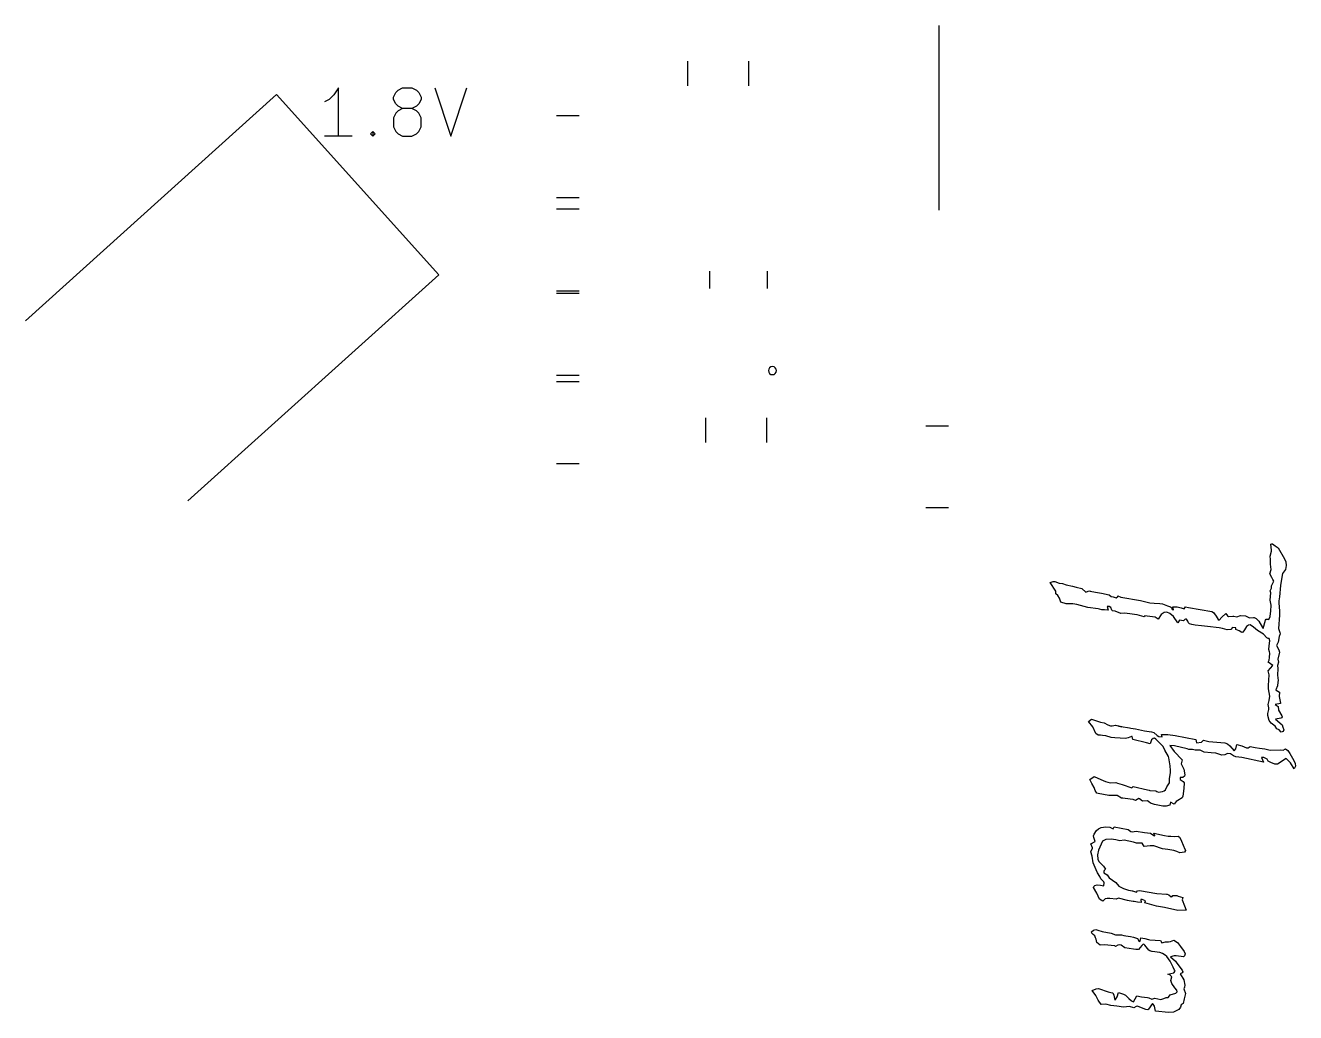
# Model space of a CAD drawing. Extents: x -25.9 to 34.6, y -5.9 to 48.1.
# Drawn here: x -25.87 to -10.05, y 35.65 to 47.94 of the extents above; entities that cross this region are included whole.
import ezdxf

# ---------------------------------------------------------------- set-up
doc = ezdxf.new("R2010")
doc.units = 0
doc.layers.add('BLACK', color=7, linetype='CONTINUOUS')

msp = doc.modelspace()

# ---------------------------------------------------------------- linework, layer by layer
at = {"layer": 'BLACK', "linetype": 'CONTINUOUS'}
for p, q in [((-14.490668, 45.641502), (-14.490668, 47.941502)), ((-17.620668, 47.187861), (-17.620668, 47.495143)), ((-16.860668, 47.187861), (-16.860668, 47.495143)), ((-21.97127, 47.162731), (-22.028413, 47.077017)), ((-21.97127, 46.562731), (-21.97127, 47.162731)), ((-21.228413, 47.13416), (-21.17127, 47.162731)), ((-21.17127, 47.162731), (-21.056984, 47.162731)), ((-21.056984, 47.162731), (-20.999841, 47.13416)), ((-20.77127, 47.162731), (-20.57127, 46.562731)), ((-20.57127, 46.562731), (-20.37127, 47.162731)), ((-22.740505, 47.080924), (-25.869144, 44.263884)), ((-20.719729, 44.836627), (-22.740505, 47.080924)), ((-22.085556, 47.019874), (-22.142699, 46.991302)), ((-22.028413, 47.077017), (-22.085556, 47.019874)), ((-21.285556, 47.048445), (-21.256984, 47.105588)), ((-21.285556, 47.019874), (-21.285556, 47.048445)), ((-21.256984, 46.962731), (-21.285556, 47.019874)), ((-21.256984, 47.105588), (-21.228413, 47.13416)), ((-20.999841, 47.13416), (-20.97127, 47.105588)), ((-20.97127, 47.105588), (-20.942699, 47.048445)), ((-20.942699, 47.019874), (-20.97127, 46.962731)), ((-20.942699, 47.048445), (-20.942699, 47.019874)), ((-21.256984, 46.848445), (-21.285556, 46.791302)), ((-21.228413, 46.93416), (-21.256984, 46.962731)), ((-21.228413, 46.877017), (-21.256984, 46.848445)), ((-21.17127, 46.905588), (-21.228413, 46.93416)), ((-21.17127, 46.905588), (-21.228413, 46.877017)), ((-21.056984, 46.905588), (-21.17127, 46.905588)), ((-20.999841, 46.93416), (-21.056984, 46.905588)), ((-20.999841, 46.877017), (-21.056984, 46.905588)), ((-20.97127, 46.962731), (-20.999841, 46.93416)), ((-20.97127, 46.848445), (-20.999841, 46.877017)), ((-20.942699, 46.791302), (-20.97127, 46.848445)), ((-21.285556, 46.791302), (-21.285556, 46.677017)), ((-21.285556, 46.677017), (-21.256984, 46.619874)), ((-20.97127, 46.619874), (-20.942699, 46.677017)), ((-20.942699, 46.677017), (-20.942699, 46.791302)), ((-18.974956, 46.815103), (-19.256116, 46.815105)), ((-21.799842, 46.562731), (-22.142699, 46.562731)), ((-21.57127, 46.591302), (-21.542698, 46.619874)), ((-21.542698, 46.562731), (-21.57127, 46.591302)), ((-21.542698, 46.619874), (-21.514127, 46.591302)), ((-21.542698, 46.619874), (-21.542698, 46.562731)), ((-21.514127, 46.591302), (-21.542698, 46.562731)), ((-21.256984, 46.619874), (-21.228413, 46.591302)), ((-21.228413, 46.591302), (-21.17127, 46.562731)), ((-21.17127, 46.562731), (-21.056984, 46.562731)), ((-21.056984, 46.562731), (-20.999841, 46.591302)), ((-20.999841, 46.591302), (-20.97127, 46.619874)), ((-18.974956, 45.795103), (-19.256116, 45.795105)), ((-18.975088, 45.651501), (-19.256248, 45.651503)), ((-23.848369, 42.019587), (-20.719729, 44.836627)), ((-17.350668, 44.879337), (-17.350668, 44.663666)), ((-16.630668, 44.879338), (-16.630668, 44.663667)), ((-18.975088, 44.631501), (-19.256248, 44.631503)), ((-18.975088, 44.601501), (-19.256248, 44.601503)), ((-18.975088, 43.581501), (-19.256248, 43.581503)), ((-18.975088, 43.501501), (-19.256248, 43.501503)), ((-17.395668, 42.747861), (-17.395668, 43.055143)), ((-16.635668, 42.747861), (-16.635668, 43.055143)), ((-14.375088, 42.951502), (-14.656248, 42.951502)), ((-18.975088, 42.481501), (-19.256248, 42.481503)), ((-14.375088, 41.931502), (-14.656248, 41.931502)), ((-10.358507, 41.481433), (-10.347626, 41.483191)), ((-10.350313, 41.406475), (-10.358507, 41.481433)), ((-10.347626, 41.483191), (-10.340641, 41.48495)), ((-10.340641, 41.48495), (-10.305446, 41.461319)), ((-10.305446, 41.461319), (-10.269444, 41.434831)), ((-10.367508, 41.332506), (-10.351656, 41.393505)), ((-10.365896, 41.288872), (-10.367508, 41.332506)), ((-10.365896, 41.230949), (-10.365896, 41.288872)), ((-10.351656, 41.393505), (-10.350313, 41.406475)), ((-10.269444, 41.434831), (-10.189113, 41.297884)), ((-10.189113, 41.297884), (-10.173226, 41.261176)), ((-10.370866, 41.111368), (-10.356627, 41.165883)), ((-10.356627, 41.165883), (-10.365896, 41.230949)), ((-10.178723, 41.166544), (-10.215711, 41.114226)), ((-10.167485, 41.214573), (-10.178723, 41.166544)), ((-10.173226, 41.261176), (-10.167485, 41.214573)), ((-13.106032, 41.002118), (-13.07236, 41.015047)), ((-13.038328, 40.896276), (-13.106032, 41.002118)), ((-13.07236, 41.015047), (-13.050149, 41.016187)), ((-13.050149, 41.016187), (-12.99561, 40.996073)), ((-12.99561, 40.996073), (-12.95222, 40.989918)), ((-12.95222, 40.989918), (-12.90977, 40.974201)), ((-12.90977, 40.974201), (-12.830379, 40.955956)), ((-10.345343, 41.065096), (-10.370866, 41.111368)), ((-10.350313, 40.962221), (-10.322775, 41.020363)), ((-10.332984, 41.040257), (-10.345343, 41.065096)), ((-10.322775, 41.020363), (-10.332984, 41.040257)), ((-10.223099, 41.069603), (-10.239622, 40.966618)), ((-10.215711, 41.114226), (-10.223099, 41.069603)), ((-13.035775, 40.863633), (-13.038328, 40.896276)), ((-13.010789, 40.840772), (-13.035775, 40.863633)), ((-12.992117, 40.80615), (-13.010789, 40.840772)), ((-12.830379, 40.955956), (-12.785512, 40.943427)), ((-12.785512, 40.943427), (-12.715121, 40.926501)), ((-12.715121, 40.926501), (-12.665418, 40.883636)), ((-12.665418, 40.883636), (-12.635841, 40.89617)), ((-12.635841, 40.89617), (-12.612759, 40.897265)), ((-12.612759, 40.897265), (-12.611147, 40.896935)), ((-12.611147, 40.896935), (-12.545189, 40.882097)), ((-12.545189, 40.882097), (-12.466873, 40.868798)), ((-12.466873, 40.868798), (-12.374182, 40.849454)), ((-12.374182, 40.849454), (-12.347181, 40.826923)), ((-12.347181, 40.826923), (-12.32421, 40.824065)), ((-12.32421, 40.824065), (-12.28391, 40.813954)), ((-12.28391, 40.813954), (-12.264835, 40.827033)), ((-12.264835, 40.827033), (-12.264835, 40.835716)), ((-12.264835, 40.835716), (-12.227625, 40.820878)), ((-12.227625, 40.820878), (-11.983406, 40.779332)), ((-10.369657, 40.900452), (-10.350313, 40.931447)), ((-10.358104, 40.872645), (-10.369657, 40.900452)), ((-10.367508, 40.78153), (-10.358104, 40.872645)), ((-10.350313, 40.933755), (-10.350313, 40.962221)), ((-10.350313, 40.931447), (-10.350313, 40.933755)), ((-10.25319, 40.824725), (-10.260981, 40.774386)), ((-10.239622, 40.966618), (-10.25319, 40.824725)), ((-12.973444, 40.759878), (-12.992117, 40.80615)), ((-12.908964, 40.736028), (-12.973444, 40.759878)), ((-12.824872, 40.737237), (-12.908964, 40.736028)), ((-12.777317, 40.726906), (-12.824872, 40.737237)), ((-12.638282, 40.691075), (-12.777317, 40.726906)), ((-12.510934, 40.675468), (-12.638282, 40.691075)), ((-12.492127, 40.671072), (-12.510934, 40.675468)), ((-12.46432, 40.661509), (-12.492127, 40.671072)), ((-12.43114, 40.663268), (-12.46432, 40.661509)), ((-12.385332, 40.66041), (-12.43114, 40.663268)), ((-12.372033, 40.704704), (-12.399303, 40.703385)), ((-12.399303, 40.703385), (-12.385332, 40.66041)), ((-12.371093, 40.704594), (-12.372033, 40.704704)), ((-12.351862, 40.69291), (-12.371093, 40.704594)), ((-12.338181, 40.657223), (-12.351862, 40.69291)), ((-12.332002, 40.650958), (-12.338181, 40.657223)), ((-11.983406, 40.779332), (-11.931285, 40.765594)), ((-11.931285, 40.765594), (-11.867342, 40.748777)), ((-11.867342, 40.748777), (-11.810922, 40.746469)), ((-11.810922, 40.746469), (-11.741606, 40.740754)), ((-11.741606, 40.740754), (-11.708022, 40.737347)), ((-11.708022, 40.737347), (-11.647304, 40.711408)), ((-11.647304, 40.711408), (-11.607272, 40.700637)), ((-11.607272, 40.700637), (-11.596887, 40.690568)), ((-11.596887, 40.690568), (-11.588062, 40.665246)), ((-11.588062, 40.665246), (-11.57033, 40.662169)), ((-11.57033, 40.662169), (-11.58054, 40.701297)), ((-11.58054, 40.701297), (-11.524791, 40.701297)), ((-11.524791, 40.701297), (-11.477372, 40.687228)), ((-11.477372, 40.687228), (-11.439355, 40.675358)), ((-11.439355, 40.675358), (-11.423772, 40.700088)), ((-11.423772, 40.700088), (-11.384816, 40.689646)), ((-11.384816, 40.689646), (-11.096402, 40.640517)), ((-10.356627, 40.722069), (-10.367508, 40.78153)), ((-10.361194, 40.64832), (-10.356627, 40.718552)), ((-10.356627, 40.718552), (-10.356627, 40.722069)), ((-10.260981, 40.774386), (-10.260981, 40.773287)), ((-10.260981, 40.773287), (-10.259369, 40.748118)), ((-10.259369, 40.748118), (-10.2501, 40.646452)), ((-12.29909, 40.646672), (-12.332002, 40.650958)), ((-12.226953, 40.616117), (-12.29909, 40.646672)), ((-12.176712, 40.619854), (-12.226953, 40.616117)), ((-12.085365, 40.607874), (-12.176712, 40.619854)), ((-12.026796, 40.601389), (-12.085365, 40.607874)), ((-12.025453, 40.601279), (-12.026796, 40.601389)), ((-11.935315, 40.577099), (-12.025453, 40.601279)), ((-11.927658, 40.589409), (-11.935315, 40.577099)), ((-11.899313, 40.583584), (-11.927658, 40.589409)), ((-11.867208, 40.579297), (-11.899313, 40.583584)), ((-11.801518, 40.573033), (-11.867208, 40.579297)), ((-11.763233, 40.548083), (-11.801518, 40.573033)), ((-11.724207, 40.606343), (-11.763233, 40.548083)), ((-11.689451, 40.630393), (-11.724207, 40.606343)), ((-11.655901, 40.633483), (-11.689451, 40.630393)), ((-11.618454, 40.618484), (-11.655901, 40.633483)), ((-11.573505, 40.579015), (-11.618454, 40.618484)), ((-11.518209, 40.501152), (-11.573505, 40.579015)), ((-11.496313, 40.535444), (-11.518209, 40.501152)), ((-11.447684, 40.52709), (-11.496313, 40.535444)), ((-11.420817, 40.548633), (-11.447684, 40.52709)), ((-11.418399, 40.546215), (-11.420817, 40.548633)), ((-11.409533, 40.544676), (-11.418399, 40.546215)), ((-11.39301, 40.519836), (-11.409533, 40.544676)), ((-11.385084, 40.500712), (-11.39301, 40.519836)), ((-11.371972, 40.487251), (-11.385084, 40.500712)), ((-11.096402, 40.640517), (-11.072388, 40.627345)), ((-11.072388, 40.627345), (-11.042399, 40.584133)), ((-11.042399, 40.584133), (-11.015848, 40.542021)), ((-11.015848, 40.542021), (-11.00492, 40.533465)), ((-11.00492, 40.533465), (-10.96865, 40.571933)), ((-10.96865, 40.571933), (-10.91841, 40.616447)), ((-10.91841, 40.616447), (-10.899161, 40.588194)), ((-10.899161, 40.588194), (-10.887513, 40.580946)), ((-10.887513, 40.580946), (-10.833376, 40.584793)), ((-10.833376, 40.584793), (-10.819809, 40.583914)), ((-10.819809, 40.583914), (-10.783942, 40.57556)), ((-10.783942, 40.57556), (-10.735534, 40.591063)), ((-10.735534, 40.591063), (-10.674191, 40.589079)), ((-10.674191, 40.589079), (-10.624085, 40.562811)), ((-10.624085, 40.562811), (-10.575053, 40.567317)), ((-10.575053, 40.567317), (-10.566724, 40.568526)), ((-10.566724, 40.568526), (-10.542884, 40.556514)), ((-10.542884, 40.556514), (-10.509787, 40.520357)), ((-10.509787, 40.520357), (-10.463556, 40.44224)), ((-10.454824, 40.431579), (-10.425271, 40.534784)), ((-10.425271, 40.534784), (-10.417027, 40.5459)), ((-10.417027, 40.5459), (-10.399076, 40.547204)), ((-10.399076, 40.547204), (-10.383359, 40.540939)), ((-10.383359, 40.540939), (-10.369497, 40.577512)), ((-10.369497, 40.577512), (-10.361194, 40.64832)), ((-10.25319, 40.595014), (-10.265683, 40.428502)), ((-10.2501, 40.646452), (-10.25319, 40.595014)), ((-11.344784, 40.478291), (-11.371972, 40.487251)), ((-11.300723, 40.473235), (-11.344784, 40.478291)), ((-11.222809, 40.463563), (-11.300723, 40.473235)), ((-11.147448, 40.45444), (-11.222809, 40.463563)), ((-11.005055, 40.438613), (-11.147448, 40.45444)), ((-10.960456, 40.428722), (-11.005055, 40.438613)), ((-10.902961, 40.414104), (-10.960456, 40.428722)), ((-10.857019, 40.419269), (-10.902961, 40.414104)), ((-10.838212, 40.443889), (-10.857019, 40.419269)), ((-10.796569, 40.439053), (-10.838212, 40.443889)), ((-10.796569, 40.419269), (-10.796569, 40.439053)), ((-10.753045, 40.401024), (-10.796569, 40.419269)), ((-10.720939, 40.380691), (-10.753045, 40.401024)), ((-10.707515, 40.385172), (-10.720939, 40.380691)), ((-10.68749, 40.413994), (-10.707515, 40.385172)), ((-10.661506, 40.454879), (-10.68749, 40.413994)), ((-10.638818, 40.471533), (-10.661506, 40.454879)), ((-10.617368, 40.473784), (-10.638818, 40.471533)), ((-10.577471, 40.447076), (-10.617368, 40.473784)), ((-10.525887, 40.40674), (-10.577471, 40.447076)), ((-10.453078, 40.35772), (-10.525887, 40.40674)), ((-10.463556, 40.44224), (-10.454824, 40.431579)), ((-10.409358, 40.312628), (-10.453078, 40.35772)), ((-10.265683, 40.428502), (-10.248891, 40.379153)), ((-10.244189, 40.361567), (-10.254802, 40.330353)), ((-10.248891, 40.379153), (-10.244189, 40.361567)), ((-10.394777, 40.303535), (-10.409358, 40.312628)), ((-10.382016, 40.307052), (-10.394777, 40.303535)), ((-10.382956, 40.170874), (-10.375165, 40.248141)), ((-10.373687, 40.276277), (-10.382016, 40.307052)), ((-10.375165, 40.248141), (-10.373687, 40.276277)), ((-10.267429, 40.259681), (-10.28852, 40.216707)), ((-10.28852, 40.216707), (-10.260414, 40.165134)), ((-10.254802, 40.330353), (-10.267429, 40.259681)), ((-10.391553, 40.012605), (-10.379866, 40.036345)), ((-10.382956, 40.169665), (-10.382956, 40.170874)), ((-10.376642, 40.137462), (-10.382956, 40.169665)), ((-10.379866, 40.036345), (-10.376777, 40.067889)), ((-10.376777, 40.067889), (-10.370597, 40.122624)), ((-10.370597, 40.122624), (-10.376642, 40.137462)), ((-10.25319, 40.133395), (-10.273205, 40.048985)), ((-10.273205, 40.048985), (-10.263936, 40.008868)), ((-10.260414, 40.165134), (-10.25319, 40.133395)), ((-10.334596, 39.968312), (-10.391553, 40.012605)), ((-10.391016, 39.902476), (-10.334596, 39.968312)), ((-10.381478, 39.852797), (-10.391016, 39.902476)), ((-10.263936, 40.008868), (-10.274952, 39.967652)), ((-10.274952, 39.967652), (-10.27334, 39.93358)), ((-10.27334, 39.93358), (-10.274952, 39.84862)), ((-10.390747, 39.721236), (-10.381478, 39.852797)), ((-10.387658, 39.67936), (-10.390747, 39.721236)), ((-10.27522, 39.714971), (-10.296311, 39.66738)), ((-10.271862, 39.760034), (-10.27522, 39.714971)), ((-10.274952, 39.84862), (-10.27025, 39.782785)), ((-10.27025, 39.782785), (-10.271862, 39.760034)), ((-10.373687, 39.585827), (-10.387658, 39.67936)), ((-10.381344, 39.531532), (-10.373687, 39.585827)), ((-10.296311, 39.66738), (-10.293087, 39.662544)), ((-10.293087, 39.662544), (-10.249831, 39.639133)), ((-10.249831, 39.639133), (-10.256279, 39.583409)), ((-10.256279, 39.583409), (-10.238144, 39.500977)), ((-10.39518, 39.371394), (-10.384568, 39.419425)), ((-10.392225, 39.482073), (-10.381344, 39.531532)), ((-10.386046, 39.442066), (-10.392225, 39.482073)), ((-10.384568, 39.419425), (-10.386046, 39.442066)), ((-10.238144, 39.495702), (-10.30652, 39.482513)), ((-10.30652, 39.482513), (-10.269175, 39.459212)), ((-10.269175, 39.459212), (-10.262459, 39.410962)), ((-10.262459, 39.410962), (-10.223502, 39.34084)), ((-10.238144, 39.500977), (-10.238144, 39.495702)), ((-12.629819, 39.273685), (-12.595027, 39.299624)), ((-12.575414, 39.205541), (-12.629819, 39.273685)), ((-12.595027, 39.299624), (-12.479097, 39.263024)), ((-12.479097, 39.263024), (-12.435707, 39.25555)), ((-12.435707, 39.25555), (-12.391646, 39.23104)), ((-12.391646, 39.23104), (-12.356988, 39.216862)), ((-10.39827, 39.345895), (-10.39518, 39.371394)), ((-10.381075, 39.286215), (-10.39827, 39.345895)), ((-10.355283, 39.249835), (-10.381075, 39.286215)), ((-10.305446, 39.212466), (-10.355283, 39.249835)), ((-10.23398, 39.314242), (-10.30061, 39.301822)), ((-10.30061, 39.301822), (-10.218935, 39.228292)), ((-10.223754, 39.3194), (-10.23398, 39.314242)), ((-10.220144, 39.330288), (-10.223754, 39.3194)), ((-10.223502, 39.34084), (-10.220144, 39.330288)), ((-10.218935, 39.228292), (-10.211143, 39.199936)), ((-12.54089, 39.12245), (-12.575414, 39.205541)), ((-12.508919, 39.103326), (-12.54089, 39.12245)), ((-12.481784, 39.099809), (-12.508919, 39.103326)), ((-12.455992, 39.095522), (-12.481784, 39.099809)), ((-12.415692, 39.094643), (-12.455992, 39.095522)), ((-12.349465, 39.072441), (-12.415692, 39.094643)), ((-12.356988, 39.216862), (-12.335091, 39.21862)), ((-12.300971, 39.070353), (-12.349465, 39.072441)), ((-12.335091, 39.21862), (-12.295194, 39.226864)), ((-12.170667, 39.060351), (-12.300971, 39.070353)), ((-12.295194, 39.226864), (-12.293448, 39.226644)), ((-12.293448, 39.226644), (-12.217281, 39.206421)), ((-12.217281, 39.206421), (-12.250596, 39.212136)), ((-12.250596, 39.212136), (-12.145412, 39.197738)), ((-12.145412, 39.197738), (-12.120829, 39.192462)), ((-12.09356, 39.08563), (-12.137594, 39.066927)), ((-12.120829, 39.192462), (-12.103232, 39.188395)), ((-12.103232, 39.188395), (-12.046946, 39.181031)), ((-12.087515, 39.084641), (-12.09356, 39.08563)), ((-12.077574, 39.048151), (-12.087515, 39.084641)), ((-12.046946, 39.181031), (-11.933568, 39.155752)), ((-11.933568, 39.155752), (-11.84558, 39.144542)), ((-11.84558, 39.144542), (-11.816295, 39.13454)), ((-11.816295, 39.13454), (-11.775189, 39.095412)), ((-11.775189, 39.095412), (-11.753561, 39.08541)), ((-11.753561, 39.08541), (-11.711784, 39.081124)), ((-11.711784, 39.081124), (-11.722262, 39.111349)), ((-11.722262, 39.111349), (-11.643503, 39.109487)), ((-11.643503, 39.109487), (-11.552464, 39.09816)), ((-11.552464, 39.09816), (-11.293066, 39.047821)), ((-10.284087, 39.178613), (-10.305446, 39.212466)), ((-10.25722, 39.169051), (-10.284087, 39.178613)), ((-10.229144, 39.138167), (-10.25722, 39.169051)), ((-10.205892, 39.14802), (-10.229144, 39.138167)), ((-10.211143, 39.199936), (-10.195964, 39.166853)), ((-10.195964, 39.166853), (-10.205892, 39.14802)), ((-12.137594, 39.066927), (-12.170667, 39.060351)), ((-11.909388, 39.007375), (-12.077574, 39.048151)), ((-11.863984, 38.992977), (-11.909388, 39.007375)), ((-11.8445, 39.042014), (-11.863984, 38.992977)), ((-11.826599, 39.060812), (-11.8445, 39.042014)), ((-11.809444, 39.063758), (-11.826599, 39.060812)), ((-11.791294, 39.050117), (-11.809444, 39.063758)), ((-11.699962, 38.958685), (-11.791294, 39.050117)), ((-11.681559, 38.913732), (-11.699962, 38.958685)), ((-11.635348, 38.836136), (-11.681559, 38.913732)), ((-11.558778, 38.970665), (-11.618019, 38.970885)), ((-11.618019, 38.970885), (-11.564216, 38.899138)), ((-11.400936, 38.929339), (-11.558778, 38.970665)), ((-11.381995, 38.923624), (-11.400936, 38.929339)), ((-11.333769, 38.922635), (-11.381995, 38.923624)), ((-11.303813, 38.915051), (-11.333769, 38.922635)), ((-11.241079, 38.912743), (-11.303813, 38.915051)), ((-11.293066, 39.047821), (-11.287424, 39.007924)), ((-11.287424, 39.007924), (-11.222406, 39.015068)), ((-11.189763, 38.890981), (-11.241079, 38.912743)), ((-11.222406, 39.015068), (-11.197823, 39.039248)), ((-11.197823, 39.039248), (-11.130791, 39.022872)), ((-11.130791, 39.022872), (-11.081894, 39.018036)), ((-11.081894, 39.018036), (-10.93238, 39.004627)), ((-10.93238, 39.004627), (-10.898565, 38.993037)), ((-10.898565, 38.993037), (-10.871124, 38.970335)), ((-10.871124, 38.970335), (-10.815107, 38.905489)), ((-10.815241, 38.90439), (-10.794747, 38.930315)), ((-10.794747, 38.930315), (-10.782464, 38.986382)), ((-10.782464, 38.986382), (-10.721342, 38.967698)), ((-10.721342, 38.967698), (-10.661832, 38.943078)), ((-10.661832, 38.943078), (-10.642486, 38.945236)), ((-10.642486, 38.945236), (-10.617771, 38.960883)), ((-10.617771, 38.960883), (-10.555172, 38.948903)), ((-10.555172, 38.948903), (-10.501304, 38.941099)), ((-10.501304, 38.941099), (-10.433465, 38.931867)), ((-10.433465, 38.931867), (-10.369254, 38.913842)), ((-10.369254, 38.913842), (-10.239756, 38.920546)), ((-10.239756, 38.920546), (-10.206845, 38.913842)), ((-10.206845, 38.913842), (-10.176082, 38.933406)), ((-10.176082, 38.933406), (-10.149713, 38.91145)), ((-11.630781, 38.820199), (-11.635348, 38.836136)), ((-11.614123, 38.720621), (-11.630781, 38.820199)), ((-11.564216, 38.899138), (-11.464073, 38.792722)), ((-11.464073, 38.792722), (-11.476163, 38.743812)), ((-11.103521, 38.882298), (-11.189763, 38.890981)), ((-11.045623, 38.87944), (-11.103521, 38.882298)), ((-10.970397, 38.853612), (-11.045623, 38.87944)), ((-10.931037, 38.85515), (-10.970397, 38.853612)), ((-10.899334, 38.871527), (-10.931037, 38.85515)), ((-10.863467, 38.870318), (-10.899334, 38.871527)), ((-10.826006, 38.842363), (-10.863467, 38.870318)), ((-10.794554, 38.83097), (-10.826006, 38.842363)), ((-10.815107, 38.905489), (-10.815241, 38.90439)), ((-10.759493, 38.826134), (-10.794554, 38.83097)), ((-10.720805, 38.822068), (-10.759493, 38.826134)), ((-10.451466, 38.763816), (-10.720805, 38.822068)), ((-10.44569, 38.822068), (-10.476721, 38.823606)), ((-10.476721, 38.823606), (-10.46369, 38.796129)), ((-10.46369, 38.796129), (-10.451466, 38.763816)), ((-10.421778, 38.812286), (-10.44569, 38.822068)), ((-10.403778, 38.800635), (-10.421778, 38.812286)), ((-10.391285, 38.777554), (-10.403778, 38.800635)), ((-10.361597, 38.761178), (-10.391285, 38.777554)), ((-10.31055, 38.738976), (-10.361597, 38.761178)), ((-10.17044, 38.812506), (-10.276967, 38.740515)), ((-10.112946, 38.75887), (-10.17044, 38.812506)), ((-10.149713, 38.91145), (-10.122349, 38.872736)), ((-10.122349, 38.872736), (-10.071302, 38.784589)), ((-10.070227, 38.682153), (-10.112946, 38.75887)), ((-10.071302, 38.784589), (-10.056122, 38.748342)), ((-11.620168, 38.559494), (-11.608212, 38.636651)), ((-11.60969, 38.660721), (-11.614123, 38.720621)), ((-11.608212, 38.636651), (-11.60969, 38.660721)), ((-11.476163, 38.743812), (-11.444729, 38.677097)), ((-11.444729, 38.677097), (-11.431026, 38.606755)), ((-11.431026, 38.606755), (-11.436434, 38.592748)), ((-10.276967, 38.740515), (-10.31055, 38.738976)), ((-10.051421, 38.716115), (-10.070227, 38.682153)), ((-10.056122, 38.748342), (-10.051421, 38.716115)), ((-12.613162, 38.550922), (-12.561846, 38.588401)), ((-12.587907, 38.499044), (-12.613162, 38.550922)), ((-12.557816, 38.451783), (-12.587907, 38.499044)), ((-12.561846, 38.588401), (-12.475604, 38.547844)), ((-12.547175, 38.412666), (-12.557816, 38.451783)), ((-12.475604, 38.547844), (-12.417509, 38.522527)), ((-12.417509, 38.522527), (-12.36048, 38.507837)), ((-12.36048, 38.507837), (-12.289687, 38.512783)), ((-12.289687, 38.512783), (-12.268865, 38.505639)), ((-12.268865, 38.505639), (-12.212714, 38.488823)), ((-12.212714, 38.488823), (-12.089664, 38.445299)), ((-12.089664, 38.445299), (-12.074753, 38.462994)), ((-12.074753, 38.462994), (-11.894209, 38.418921)), ((-11.670275, 38.422438), (-11.654423, 38.459477)), ((-11.654423, 38.459477), (-11.621511, 38.509925)), ((-11.621511, 38.509925), (-11.620168, 38.559494)), ((-11.456416, 38.575871), (-11.486909, 38.574552)), ((-11.486909, 38.574552), (-11.486909, 38.550372)), ((-11.486909, 38.550372), (-11.45252, 38.526412)), ((-11.436434, 38.592748), (-11.456416, 38.575871)), ((-11.45252, 38.526412), (-11.438549, 38.506738)), ((-11.438549, 38.506738), (-11.444594, 38.435627)), ((-12.527726, 38.377595), (-12.547175, 38.412666)), ((-12.507979, 38.375396), (-12.527726, 38.377595)), ((-12.377675, 38.350997), (-12.507979, 38.375396)), ((-12.273835, 38.349018), (-12.377675, 38.350997)), ((-12.220371, 38.318024), (-12.273835, 38.349018)), ((-12.202638, 38.316375), (-12.220371, 38.318024)), ((-12.112098, 38.304395), (-12.202638, 38.316375)), ((-12.074619, 38.299449), (-12.112098, 38.304395)), ((-12.046274, 38.288019), (-12.074619, 38.299449)), ((-12.003959, 38.313298), (-12.046274, 38.288019)), ((-11.993347, 38.308681), (-12.003959, 38.313298)), ((-11.956002, 38.277577), (-11.993347, 38.308681)), ((-11.897433, 38.285491), (-11.956002, 38.277577)), ((-11.880775, 38.269444), (-11.897433, 38.285491)), ((-11.894209, 38.418921), (-11.876477, 38.414744)), ((-11.876477, 38.414744), (-11.866402, 38.413095)), ((-11.866402, 38.413095), (-11.793861, 38.409029)), ((-11.793861, 38.409029), (-11.778816, 38.401555)), ((-11.778816, 38.401555), (-11.759203, 38.393641)), ((-11.759203, 38.393641), (-11.757726, 38.393312)), ((-11.757726, 38.393312), (-11.710172, 38.401775)), ((-11.710172, 38.401775), (-11.687136, 38.40948)), ((-11.687136, 38.40948), (-11.670275, 38.422438)), ((-11.519015, 38.288898), (-11.537632, 38.275077)), ((-11.462461, 38.319672), (-11.519015, 38.288898)), ((-11.455984, 38.340019), (-11.462461, 38.319672)), ((-11.444594, 38.435627), (-11.455984, 38.340019)), ((-11.856546, 38.254856), (-11.880775, 38.269444)), ((-11.80931, 38.239878), (-11.856546, 38.254856)), ((-11.704798, 38.218556), (-11.80931, 38.239878)), ((-11.662945, 38.217961), (-11.704798, 38.218556)), ((-11.618153, 38.231195), (-11.662945, 38.217961)), ((-11.608078, 38.268345), (-11.618153, 38.231195)), ((-11.562002, 38.242296), (-11.608078, 38.268345)), ((-11.537632, 38.275077), (-11.562002, 38.242296)), ((-12.568697, 37.845963), (-12.561618, 37.866933)), ((-12.565608, 37.827828), (-12.568697, 37.845963)), ((-12.546129, 37.775841), (-12.565608, 37.827828)), ((-12.561618, 37.866933), (-12.528935, 37.914657)), ((-12.528935, 37.914657), (-12.505833, 37.934615)), ((-12.505833, 37.934615), (-12.471171, 37.949938)), ((-12.471171, 37.949938), (-12.413951, 37.959852)), ((-12.348928, 37.805737), (-12.416533, 37.803926)), ((-12.413951, 37.959852), (-12.365048, 37.957521)), ((-12.365048, 37.957521), (-12.325016, 37.936089)), ((-12.290627, 37.799472), (-12.348928, 37.805737)), ((-12.325016, 37.936089), (-12.311046, 37.958071)), ((-12.311046, 37.958071), (-12.135203, 37.928176)), ((-12.135203, 37.928176), (-12.105143, 37.903594)), ((-12.105143, 37.903594), (-12.086843, 37.895862)), ((-12.086843, 37.895862), (-12.038349, 37.905754)), ((-12.038349, 37.905754), (-11.933703, 37.888059)), ((-11.933703, 37.888059), (-11.859819, 37.878936)), ((-11.859819, 37.878936), (-11.816429, 37.851019)), ((-11.816429, 37.851019), (-11.803802, 37.848931)), ((-11.803802, 37.848931), (-11.816161, 37.881794)), ((-11.816161, 37.881794), (-11.683977, 37.851349)), ((-11.683977, 37.851349), (-11.639244, 37.844974)), ((-11.639244, 37.844974), (-11.606063, 37.841787)), ((-11.606063, 37.841787), (-11.556494, 37.83783)), ((-11.556494, 37.83783), (-11.513104, 37.844095)), ((-11.513104, 37.844095), (-11.497957, 37.832834)), ((-11.497957, 37.832834), (-11.48073, 37.800681)), ((-12.601475, 37.748144), (-12.546532, 37.775182)), ((-12.579175, 37.699894), (-12.601475, 37.748144)), ((-12.600266, 37.649336), (-12.580519, 37.694289)), ((-12.58522, 37.59581), (-12.600266, 37.649336)), ((-12.580519, 37.694289), (-12.579175, 37.699894)), ((-12.546532, 37.775182), (-12.546129, 37.775841)), ((-12.505426, 37.670878), (-12.520203, 37.610758)), ((-12.454917, 37.782546), (-12.505426, 37.670878)), ((-12.416533, 37.803926), (-12.454917, 37.782546)), ((-12.239983, 37.787162), (-12.290627, 37.799472)), ((-12.187996, 37.794086), (-12.239983, 37.787162)), ((-12.071395, 37.768258), (-12.187996, 37.794086)), ((-12.031363, 37.755398), (-12.071395, 37.768258)), ((-12.01081, 37.754409), (-12.031363, 37.755398)), ((-11.962181, 37.755178), (-12.01081, 37.754409)), ((-11.936255, 37.714292), (-11.962181, 37.755178)), ((-11.863688, 37.724397), (-11.936255, 37.714292)), ((-11.815892, 37.722425), (-11.863688, 37.724397)), ((-11.710575, 37.683847), (-11.815892, 37.722425)), ((-11.642602, 37.679561), (-11.710575, 37.683847)), ((-11.568448, 37.664096), (-11.642602, 37.679561)), ((-11.528821, 37.650655), (-11.568448, 37.664096)), ((-11.493089, 37.634938), (-11.528821, 37.650655)), ((-11.48073, 37.800681), (-11.444863, 37.712753)), ((-11.444863, 37.712753), (-11.44043, 37.701433)), ((-11.44043, 37.701433), (-11.420548, 37.666591)), ((-11.420548, 37.666591), (-11.432907, 37.64395)), ((-12.570374, 37.510499), (-12.58522, 37.59581)), ((-12.533905, 37.425121), (-12.570374, 37.510499)), ((-12.520203, 37.610758), (-12.513944, 37.555261)), ((-12.513944, 37.555261), (-12.500187, 37.529974)), ((-12.500187, 37.529974), (-12.441752, 37.470843)), ((-11.432907, 37.64395), (-11.493089, 37.634938)), ((-12.517382, 37.384894), (-12.533905, 37.425121)), ((-12.488769, 37.340271), (-12.517382, 37.384894)), ((-12.475067, 37.313563), (-12.488769, 37.340271)), ((-12.441752, 37.470843), (-12.418916, 37.433914)), ((-12.436033, 37.41615), (-12.440678, 37.40237)), ((-12.440678, 37.40237), (-12.439469, 37.388521)), ((-12.439469, 37.388521), (-12.398362, 37.361154)), ((-12.418916, 37.433914), (-12.436033, 37.41615)), ((-12.398362, 37.361154), (-12.372436, 37.322905)), ((-12.568697, 37.206072), (-12.56433, 37.218548)), ((-12.52786, 37.131773), (-12.568697, 37.206072)), ((-12.56433, 37.218548), (-12.550025, 37.229372)), ((-12.550025, 37.229372), (-12.520796, 37.236377)), ((-12.520796, 37.236377), (-12.481112, 37.234098)), ((-12.481112, 37.234098), (-12.440006, 37.226075)), ((-12.4392, 37.276633), (-12.475067, 37.313563)), ((-12.440006, 37.226075), (-12.43517, 37.260477)), ((-12.43517, 37.260477), (-12.4392, 37.276633)), ((-12.372436, 37.322905), (-12.29197, 37.265093)), ((-12.29197, 37.265093), (-12.252208, 37.221129)), ((-12.252208, 37.221129), (-12.192966, 37.192113)), ((-12.192966, 37.192113), (-12.131173, 37.169692)), ((-12.492933, 37.060442), (-12.52786, 37.131773)), ((-12.453171, 37.032305), (-12.492933, 37.060442)), ((-12.424423, 37.06286), (-12.453171, 37.032305)), ((-12.39964, 37.067922), (-12.424423, 37.06286)), ((-12.363973, 37.066157), (-12.39964, 37.067922)), ((-12.287537, 37.058244), (-12.363973, 37.066157)), ((-12.256103, 37.072752), (-12.287537, 37.058244)), ((-12.146487, 37.043736), (-12.256103, 37.072752)), ((-12.123919, 37.039889), (-12.146487, 37.043736)), ((-12.131173, 37.169692), (-12.128486, 37.169362)), ((-12.128486, 37.169362), (-12.084828, 37.164306)), ((-12.075828, 37.031755), (-12.123919, 37.039889)), ((-12.084828, 37.164306), (-12.081738, 37.163757)), ((-12.081738, 37.163757), (-12.031901, 37.146281)), ((-12.060917, 37.029228), (-12.075828, 37.031755)), ((-12.021826, 37.021204), (-12.060917, 37.029228)), ((-12.031901, 37.146281), (-12.019542, 37.161778)), ((-11.975749, 37.017907), (-12.021826, 37.021204)), ((-12.019542, 37.161778), (-11.995899, 37.166065)), ((-11.995899, 37.166065), (-11.777876, 37.128915)), ((-11.963256, 37.054727), (-11.980182, 37.056815)), ((-11.980182, 37.056815), (-11.975749, 37.017907)), ((-11.919598, 37.036372), (-11.963256, 37.054727)), ((-11.930344, 37.01384), (-11.919598, 37.036372)), ((-11.784861, 36.972514), (-11.930344, 37.01384)), ((-11.777876, 37.128915), (-11.658722, 37.120562)), ((-11.658722, 37.120562), (-11.650796, 37.119243)), ((-11.650796, 37.119243), (-11.630388, 37.111001)), ((-11.630388, 37.111001), (-11.601764, 37.08726)), ((-11.601764, 37.08726), (-11.586719, 37.091106)), ((-11.586719, 37.091106), (-11.579062, 37.105834)), ((-11.579062, 37.105834), (-11.532448, 37.103966)), ((-11.532448, 37.103966), (-11.512298, 37.098251)), ((-11.512298, 37.098251), (-11.454401, 37.080665)), ((-11.454401, 37.080665), (-11.464744, 37.052309)), ((-11.464744, 37.052309), (-11.433579, 36.97735)), ((-11.685589, 36.955698), (-11.784861, 36.972514)), ((-11.516463, 36.918549), (-11.685589, 36.955698)), ((-11.412757, 36.921626), (-11.516463, 36.918549)), ((-11.433579, 36.97735), (-11.412757, 36.921626)), ((-12.591668, 36.653558), (-12.568832, 36.67444)), ((-12.586833, 36.635513), (-12.591668, 36.653558)), ((-12.571921, 36.620035), (-12.586833, 36.635513)), ((-12.552309, 36.600471), (-12.571921, 36.620035)), ((-12.568832, 36.67444), (-12.540084, 36.680266)), ((-12.54304, 36.578929), (-12.552309, 36.600471)), ((-12.53592, 36.562113), (-12.54304, 36.578929)), ((-12.540084, 36.680266), (-12.512412, 36.673012)), ((-12.526651, 36.519688), (-12.53592, 36.562113)), ((-12.512412, 36.673012), (-12.460693, 36.655976)), ((-12.460693, 36.655976), (-12.346241, 36.635313)), ((-12.346241, 36.635313), (-12.295866, 36.615969)), ((-12.295866, 36.615969), (-12.261208, 36.61476)), ((-12.261208, 36.61476), (-12.219699, 36.61377)), ((-12.219699, 36.61377), (-12.189205, 36.606297)), ((-12.189205, 36.606297), (-12.164085, 36.600801)), ((-12.164085, 36.600801), (-12.10753, 36.592338)), ((-12.10753, 36.592338), (-12.07126, 36.587392)), ((-12.07126, 36.587392), (-12.019408, 36.569697)), ((-12.019408, 36.569697), (-12.000466, 36.533757)), ((-11.98569, 36.537384), (-11.978704, 36.576181)), ((-11.978704, 36.576181), (-11.927523, 36.568927)), ((-11.927523, 36.568927), (-11.88185, 36.556398)), ((-11.88185, 36.556398), (-11.864655, 36.552221)), ((-11.864655, 36.552221), (-11.735561, 36.543758)), ((-11.735561, 36.543758), (-11.716888, 36.514083)), ((-11.610194, 36.530975), (-11.569256, 36.546836)), ((-11.569256, 36.546836), (-11.521235, 36.518637)), ((-12.485814, 36.486715), (-12.526651, 36.519688)), ((-12.432077, 36.489118), (-12.485814, 36.486715)), ((-12.348525, 36.482869), (-12.432077, 36.489118)), ((-12.301777, 36.477483), (-12.348525, 36.482869)), ((-12.295597, 36.471438), (-12.301777, 36.477483)), ((-12.264026, 36.486926), (-12.295597, 36.471438)), ((-12.23958, 36.488584), (-12.264026, 36.486926)), ((-12.225341, 36.484187), (-12.23958, 36.488584)), ((-12.178727, 36.454072), (-12.225341, 36.484187)), ((-12.069245, 36.437916), (-12.178727, 36.454072)), ((-12.039289, 36.430552), (-12.069245, 36.437916)), ((-12.007855, 36.4322), (-12.039289, 36.430552)), ((-11.966614, 36.481769), (-12.007855, 36.4322)), ((-12.000466, 36.533757), (-11.98569, 36.537384)), ((-11.952468, 36.494774), (-11.966614, 36.481769)), ((-11.941494, 36.496827), (-11.952468, 36.494774)), ((-11.929404, 36.487375), (-11.941494, 36.496827)), ((-11.880507, 36.424946), (-11.929404, 36.487375)), ((-11.868552, 36.415311), (-11.880507, 36.424946)), ((-11.843699, 36.40802), (-11.868552, 36.415311)), ((-11.842356, 36.407691), (-11.843699, 36.40802)), ((-11.837654, 36.406921), (-11.842356, 36.407691)), ((-11.742815, 36.393183), (-11.837654, 36.406921)), ((-11.710669, 36.383426), (-11.742815, 36.393183)), ((-11.716888, 36.514083), (-11.670678, 36.52958)), ((-11.674842, 36.362957), (-11.710669, 36.383426)), ((-11.670678, 36.52958), (-11.634408, 36.528701)), ((-11.634408, 36.528701), (-11.610194, 36.530975)), ((-11.521235, 36.518637), (-11.484357, 36.46946)), ((-11.484357, 36.46946), (-11.438822, 36.407309)), ((-11.438822, 36.407309), (-11.428474, 36.376586)), ((-11.654469, 36.342906), (-11.674842, 36.362957)), ((-11.615063, 36.285032), (-11.654469, 36.342906)), ((-11.574898, 36.21403), (-11.615063, 36.285032)), ((-11.561725, 36.351932), (-11.610496, 36.340536)), ((-11.610496, 36.340536), (-11.547736, 36.286224)), ((-11.538359, 36.352516), (-11.561725, 36.351932)), ((-11.547736, 36.286224), (-11.539165, 36.273381)), ((-11.539165, 36.273381), (-11.506925, 36.22689)), ((-11.449162, 36.341415), (-11.538359, 36.352516)), ((-11.506925, 36.22689), (-11.464856, 36.173584)), ((-11.43452, 36.351241), (-11.449162, 36.341415)), ((-11.428474, 36.376586), (-11.43452, 36.351241)), ((-11.64408, 36.122806), (-11.567828, 36.143339)), ((-11.618153, 36.11819), (-11.64408, 36.122806)), ((-11.591958, 36.0928), (-11.618153, 36.11819)), ((-11.603645, 36.046529), (-11.591958, 36.0928)), ((-11.558106, 36.173364), (-11.574898, 36.21403)), ((-11.567828, 36.143339), (-11.552464, 36.160505)), ((-11.552464, 36.160505), (-11.558106, 36.173364)), ((-11.463662, 36.140162), (-11.487715, 36.127752)), ((-11.487715, 36.127752), (-11.443365, 36.053593)), ((-11.464856, 36.173584), (-11.456819, 36.155229)), ((-11.456819, 36.155229), (-11.463662, 36.140162)), ((-12.584414, 35.922991), (-12.536631, 35.94421)), ((-12.540756, 35.860672), (-12.584414, 35.922991)), ((-12.536631, 35.94421), (-12.503814, 35.946401)), ((-12.503814, 35.946401), (-12.384795, 35.904526)), ((-11.593356, 36.009677), (-11.603645, 36.046529)), ((-11.554748, 35.956733), (-11.593356, 36.009677)), ((-11.531406, 35.924665), (-11.554748, 35.956733)), ((-11.525463, 35.904416), (-11.531406, 35.924665)), ((-11.443365, 36.053593), (-11.429952, 35.988277)), ((-11.434653, 35.964976), (-11.443117, 35.943654)), ((-11.443117, 35.943654), (-11.422429, 35.883643)), ((-11.429952, 35.988277), (-11.434653, 35.964976)), ((-12.511874, 35.801211), (-12.540756, 35.860672)), ((-12.471306, 35.746696), (-12.511874, 35.801211)), ((-12.414483, 35.749774), (-12.471306, 35.746696)), ((-12.351346, 35.735485), (-12.414483, 35.749774)), ((-12.384795, 35.904526), (-12.350405, 35.896283)), ((-12.350405, 35.896283), (-12.325688, 35.891007)), ((-12.325688, 35.891007), (-12.314538, 35.86276)), ((-12.314538, 35.86276), (-12.302314, 35.80209)), ((-12.302314, 35.80209), (-12.293851, 35.811213)), ((-12.293851, 35.811213), (-12.275097, 35.840933)), ((-12.275097, 35.840933), (-12.25476, 35.897382)), ((-12.25476, 35.897382), (-12.192773, 35.876544)), ((-12.192773, 35.876544), (-12.170936, 35.863859)), ((-12.170936, 35.863859), (-12.129158, 35.820665)), ((-12.129158, 35.820665), (-12.094841, 35.792538)), ((-12.094841, 35.792538), (-12.069245, 35.782307)), ((-12.069245, 35.782307), (-12.029348, 35.855287)), ((-12.029348, 35.855287), (-11.972391, 35.841548)), ((-11.972391, 35.841548), (-11.893671, 35.834294)), ((-11.893671, 35.834294), (-11.880104, 35.828139)), ((-11.831609, 35.758896), (-11.882656, 35.689324)), ((-11.880104, 35.828139), (-11.839804, 35.812202)), ((-11.839804, 35.812202), (-11.802593, 35.824842)), ((-11.823242, 35.752653), (-11.831609, 35.758896)), ((-11.809041, 35.726033), (-11.823242, 35.752653)), ((-11.802593, 35.824842), (-11.728038, 35.810993)), ((-11.728038, 35.810993), (-11.691365, 35.822753)), ((-11.691365, 35.822753), (-11.664008, 35.833729)), ((-11.664008, 35.833729), (-11.638975, 35.834294)), ((-11.638975, 35.834294), (-11.63293, 35.837371)), ((-11.63293, 35.837371), (-11.61466, 35.867926)), ((-11.61466, 35.867926), (-11.542255, 35.889468)), ((-11.542255, 35.889468), (-11.525463, 35.904416)), ((-11.451177, 35.758896), (-11.478043, 35.740871)), ((-11.439087, 35.818137), (-11.451177, 35.758896)), ((-11.422429, 35.883643), (-11.439087, 35.818137)), ((-12.279074, 35.726693), (-12.351346, 35.735485)), ((-12.195787, 35.715042), (-12.279074, 35.726693)), ((-12.120158, 35.720098), (-12.195787, 35.715042)), ((-12.064275, 35.706799), (-12.120158, 35.720098)), ((-12.034758, 35.722239), (-12.064275, 35.706799)), ((-12.017796, 35.724275), (-12.034758, 35.722239)), ((-12.010407, 35.722076), (-12.017796, 35.724275)), ((-11.917314, 35.683278), (-12.010407, 35.722076)), ((-11.893573, 35.682728), (-11.917314, 35.683278)), ((-11.882656, 35.689324), (-11.893573, 35.682728)), ((-11.796011, 35.663825), (-11.809041, 35.726033)), ((-11.636124, 35.646201), (-11.796011, 35.663825)), ((-11.570733, 35.652614), (-11.636124, 35.646201)), ((-11.504281, 35.686243), (-11.570733, 35.652614)), ((-11.483954, 35.714273), (-11.504281, 35.686243)), ((-11.478043, 35.740871), (-11.483954, 35.714273))]:
    msp.add_line(p, q, dxfattribs=at)
at = {"layer": 'BLACK'}
for start, end in [(0, 180), (-180, 0)]:
    msp.add_arc((-16.565668, 43.641502), 0.05, start, end, dxfattribs=at)

doc.saveas('drawing.dxf')
